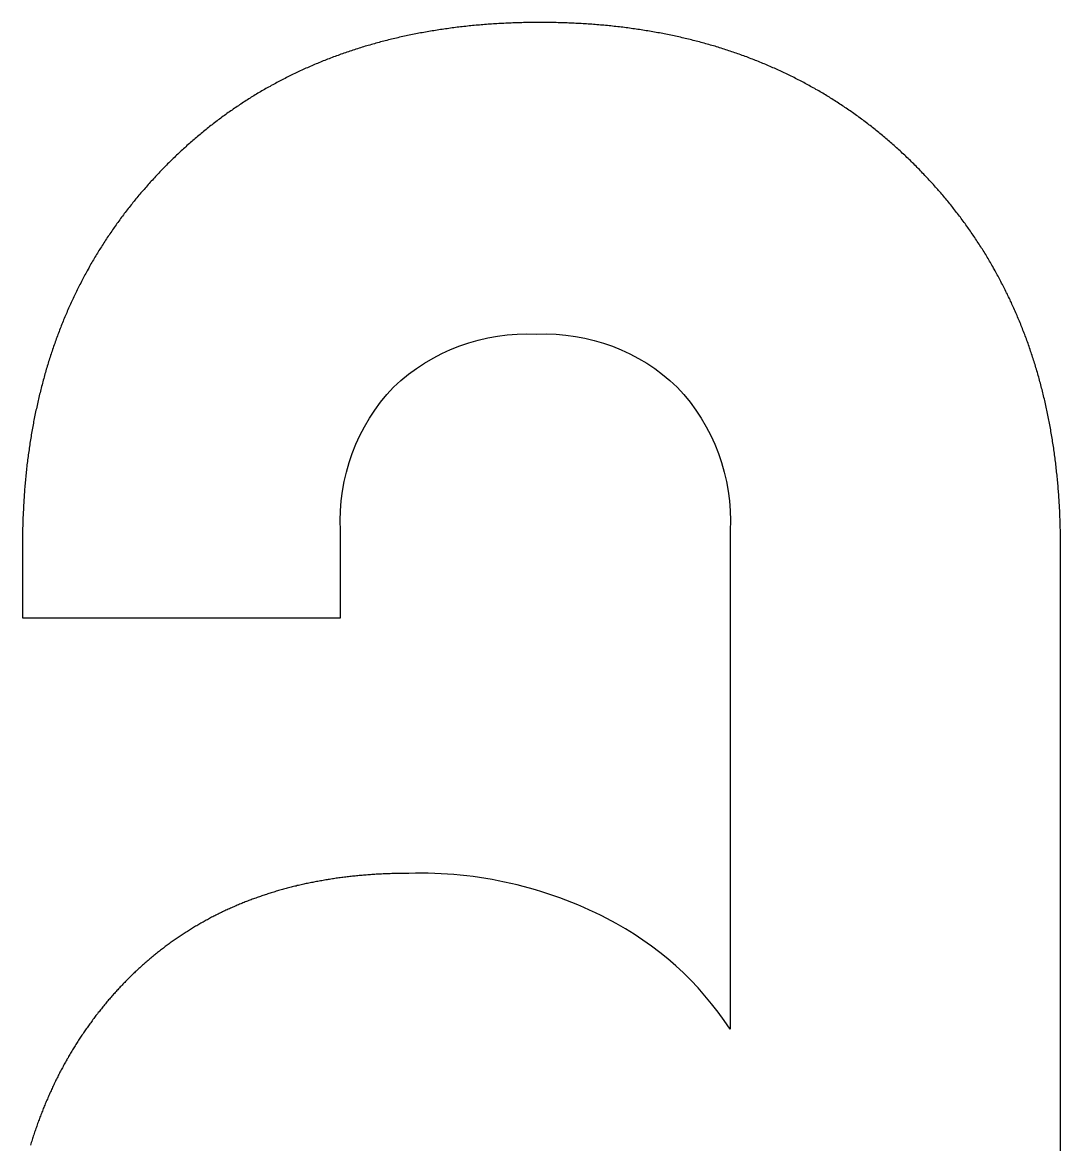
# Model space of a CAD drawing. Header units: millimetres. Extents: x -952 to 939, y -633 to 632.
# Drawn here: x -405.54 to -393.65, y -44.95 to -32.1 of the extents above; entities that cross this region are included whole.
import ezdxf

# ---------------------------------------------------------------- set-up
doc = ezdxf.new("R2010")
doc.units = ezdxf.units.MM
doc.layers.get('0').update_dxf_attribs({"lineweight": 25, "true_color": 0xffffff})

msp = doc.modelspace()

# ---------------------------------------------------------------- linework, layer by layer
at = {"color": 5, "true_color": 0x0000ff, "flags": 128}
msp.add_lwpolyline([(-393.65, -51.812), (-393.65, -38.097), (-393.65, -38.076), (-393.65, -38.056), (-393.651, -38.035), (-393.651, -38.014), (-393.651, -37.993), (-393.651, -37.972), (-393.652, -37.952), (-393.652, -37.931), (-393.652, -37.91), (-393.653, -37.89), (-393.653, -37.869), (-393.654, -37.849), (-393.655, -37.828), (-393.655, -37.807), (-393.656, -37.787), (-393.657, -37.767), (-393.658, -37.746), (-393.658, -37.726), (-393.659, -37.705), (-393.66, -37.685), (-393.661, -37.665), (-393.662, -37.645), (-393.664, -37.624), (-393.665, -37.604), (-393.666, -37.584), (-393.667, -37.564), (-393.669, -37.544), (-393.67, -37.524), (-393.671, -37.504), (-393.673, -37.484), (-393.674, -37.464), (-393.676, -37.444), (-393.678, -37.424), (-393.679, -37.404), (-393.681, -37.384), (-393.683, -37.364), (-393.685, -37.344), (-393.687, -37.325), (-393.688, -37.305), (-393.69, -37.285), (-393.692, -37.266), (-393.695, -37.246), (-393.697, -37.226), (-393.699, -37.207), (-393.701, -37.187), (-393.703, -37.168), (-393.706, -37.148), (-393.708, -37.129), (-393.711, -37.109), (-393.713, -37.09), (-393.716, -37.071), (-393.718, -37.051), (-393.721, -37.032), (-393.723, -37.013), (-393.726, -36.993), (-393.729, -36.974), (-393.732, -36.955), (-393.735, -36.936), (-393.738, -36.917), (-393.741, -36.898), (-393.744, -36.879), (-393.747, -36.86), (-393.75, -36.841), (-393.753, -36.822), (-393.756, -36.803), (-393.76, -36.784), (-393.763, -36.765), (-393.766, -36.746), (-393.77, -36.727), (-393.773, -36.709), (-393.777, -36.69), (-393.78, -36.671), (-393.784, -36.653), (-393.788, -36.634), (-393.791, -36.615), (-393.795, -36.597), (-393.799, -36.578), (-393.803, -36.56), (-393.807, -36.541), (-393.811, -36.523), (-393.815, -36.504), (-393.819, -36.486), (-393.823, -36.467), (-393.827, -36.449), (-393.831, -36.431), (-393.836, -36.413), (-393.84, -36.394), (-393.844, -36.376), (-393.849, -36.358), (-393.853, -36.34), (-393.858, -36.322), (-393.862, -36.304), (-393.867, -36.286), (-393.872, -36.268), (-393.877, -36.25), (-393.881, -36.232), (-393.886, -36.214), (-393.891, -36.196), (-393.896, -36.178), (-393.901, -36.16), (-393.906, -36.142), (-393.911, -36.124), (-393.916, -36.107), (-393.921, -36.089), (-393.927, -36.071), (-393.932, -36.054), (-393.937, -36.036), (-393.943, -36.018), (-393.948, -36.001), (-393.954, -35.983), (-393.959, -35.966), (-393.965, -35.948), (-393.97, -35.931), (-393.976, -35.914), (-393.982, -35.896), (-393.988, -35.879), (-393.993, -35.862), (-393.999, -35.844), (-394.005, -35.827), (-394.011, -35.81), (-394.017, -35.793), (-394.023, -35.776), (-394.03, -35.758), (-394.036, -35.741), (-394.042, -35.724), (-394.048, -35.707), (-394.055, -35.69), (-394.061, -35.673), (-394.067, -35.656), (-394.074, -35.639), (-394.081, -35.623), (-394.087, -35.606), (-394.094, -35.589), (-394.1, -35.572), (-394.107, -35.555), (-394.114, -35.539), (-394.121, -35.522), (-394.128, -35.505), (-394.135, -35.489), (-394.142, -35.472), (-394.149, -35.456), (-394.156, -35.439), (-394.163, -35.423), (-394.17, -35.406), (-394.177, -35.39), (-394.185, -35.373), (-394.192, -35.357), (-394.199, -35.34), (-394.207, -35.324), (-394.214, -35.308), (-394.222, -35.292), (-394.229, -35.275), (-394.237, -35.259), (-394.245, -35.243), (-394.253, -35.227), (-394.26, -35.211), (-394.268, -35.195), (-394.276, -35.179), (-394.284, -35.163), (-394.292, -35.147), (-394.3, -35.131), (-394.308, -35.115), (-394.316, -35.099), (-394.325, -35.083), (-394.333, -35.067), (-394.341, -35.052), (-394.349, -35.036), (-394.358, -35.02), (-394.366, -35.004), (-394.375, -34.989), (-394.383, -34.973), (-394.392, -34.958), (-394.401, -34.942), (-394.409, -34.926), (-394.418, -34.911), (-394.427, -34.895), (-394.436, -34.88), (-394.445, -34.865), (-394.454, -34.849), (-394.463, -34.834), (-394.472, -34.819), (-394.481, -34.803), (-394.49, -34.788), (-394.499, -34.773), (-394.508, -34.758), (-394.518, -34.742), (-394.527, -34.727), (-394.536, -34.712), (-394.546, -34.697), (-394.555, -34.682), (-394.565, -34.667), (-394.574, -34.652), (-394.584, -34.637), (-394.594, -34.622), (-394.604, -34.607), (-394.613, -34.592), (-394.623, -34.578), (-394.633, -34.563), (-394.643, -34.548), (-394.653, -34.533), (-394.663, -34.519), (-394.673, -34.504), (-394.683, -34.489), (-394.694, -34.475), (-394.704, -34.46), (-394.714, -34.446), (-394.724, -34.431), (-394.735, -34.417), (-394.745, -34.402), (-394.756, -34.388), (-394.766, -34.373), (-394.777, -34.359), (-394.788, -34.345), (-394.798, -34.33), (-394.809, -34.316), (-394.82, -34.302), (-394.831, -34.288), (-394.842, -34.274), (-394.853, -34.259), (-394.864, -34.245), (-394.875, -34.231), (-394.886, -34.217), (-394.897, -34.203), (-394.908, -34.189), (-394.919, -34.175), (-394.931, -34.161), (-394.942, -34.147), (-394.953, -34.134), (-394.965, -34.12), (-394.976, -34.106), (-394.988, -34.092), (-395, -34.078), (-395.011, -34.065), (-395.023, -34.051), (-395.035, -34.037), (-395.047, -34.024), (-395.058, -34.01), (-395.07, -33.997), (-395.082, -33.983), (-395.094, -33.97), (-395.106, -33.956), (-395.118, -33.943), (-395.131, -33.929), (-395.143, -33.916), (-395.155, -33.903), (-395.167, -33.889), (-395.18, -33.876), (-395.192, -33.863), (-395.205, -33.85), (-395.217, -33.837), (-395.23, -33.823), (-395.242, -33.81), (-395.255, -33.797), (-395.268, -33.784), (-395.28, -33.771), (-395.293, -33.758), (-395.306, -33.745), (-395.319, -33.732), (-395.332, -33.719), (-395.345, -33.707), (-395.358, -33.694), (-395.371, -33.681), (-395.384, -33.669), (-395.397, -33.656), (-395.41, -33.643), (-395.423, -33.631), (-395.436, -33.618), (-395.449, -33.606), (-395.463, -33.594), (-395.476, -33.581), (-395.489, -33.569), (-395.503, -33.557), (-395.516, -33.545), (-395.529, -33.533), (-395.543, -33.521), (-395.556, -33.509), (-395.57, -33.497), (-395.583, -33.485), (-395.597, -33.473), (-395.61, -33.461), (-395.624, -33.45), (-395.638, -33.438), (-395.651, -33.426), (-395.665, -33.415), (-395.679, -33.403), (-395.692, -33.392), (-395.706, -33.38), (-395.72, -33.369), (-395.734, -33.358), (-395.748, -33.346), (-395.762, -33.335), (-395.776, -33.324), (-395.79, -33.313), (-395.804, -33.302), (-395.818, -33.291), (-395.832, -33.28), (-395.846, -33.269), (-395.86, -33.258), (-395.874, -33.247), (-395.888, -33.236), (-395.903, -33.226), (-395.917, -33.215), (-395.931, -33.204), (-395.946, -33.194), (-395.96, -33.183), (-395.974, -33.173), (-395.989, -33.162), (-396.003, -33.152), (-396.018, -33.142), (-396.032, -33.131), (-396.047, -33.121), (-396.061, -33.111), (-396.076, -33.101), (-396.091, -33.091), (-396.105, -33.081), (-396.12, -33.071), (-396.135, -33.061), (-396.15, -33.051), (-396.164, -33.041), (-396.179, -33.032), (-396.194, -33.022), (-396.209, -33.012), (-396.224, -33.003), (-396.239, -32.993), (-396.254, -32.984), (-396.269, -32.974), (-396.284, -32.965), (-396.299, -32.955), (-396.314, -32.946), (-396.329, -32.937), (-396.345, -32.928), (-396.36, -32.918), (-396.375, -32.909), (-396.39, -32.9), (-396.406, -32.891), (-396.421, -32.882), (-396.436, -32.873), (-396.452, -32.865), (-396.467, -32.856), (-396.483, -32.847), (-396.498, -32.838), (-396.514, -32.83), (-396.529, -32.821), (-396.545, -32.813), (-396.561, -32.804), (-396.576, -32.796), (-396.592, -32.787), (-396.608, -32.779), (-396.623, -32.771), (-396.639, -32.762), (-396.655, -32.754), (-396.671, -32.746), (-396.687, -32.738), (-396.703, -32.73), (-396.719, -32.722), (-396.735, -32.714), (-396.751, -32.706), (-396.767, -32.698), (-396.783, -32.691), (-396.799, -32.683), (-396.815, -32.675), (-396.831, -32.668), (-396.847, -32.66), (-396.864, -32.652), (-396.88, -32.645), (-396.896, -32.638), (-396.913, -32.63), (-396.929, -32.623), (-396.945, -32.616), (-396.962, -32.608), (-396.978, -32.601), (-396.995, -32.594), (-397.011, -32.587), (-397.028, -32.58), (-397.044, -32.573), (-397.061, -32.566), (-397.078, -32.559), (-397.094, -32.552), (-397.111, -32.546), (-397.128, -32.539), (-397.144, -32.532), (-397.161, -32.526), (-397.178, -32.519), (-397.195, -32.513), (-397.212, -32.506), (-397.229, -32.5), (-397.246, -32.493), (-397.263, -32.487), (-397.28, -32.481), (-397.297, -32.475), (-397.314, -32.468), (-397.331, -32.462), (-397.348, -32.456), (-397.365, -32.45), (-397.383, -32.444), (-397.4, -32.438), (-397.417, -32.433), (-397.434, -32.427), (-397.452, -32.421), (-397.469, -32.415), (-397.486, -32.41), (-397.504, -32.404), (-397.521, -32.398), (-397.539, -32.393), (-397.556, -32.388), (-397.574, -32.382), (-397.592, -32.377), (-397.609, -32.371), (-397.627, -32.366), (-397.645, -32.361), (-397.662, -32.356), (-397.68, -32.351), (-397.698, -32.346), (-397.716, -32.341), (-397.733, -32.336), (-397.751, -32.331), (-397.769, -32.326), (-397.787, -32.321), (-397.805, -32.317), (-397.823, -32.312), (-397.841, -32.307), (-397.859, -32.303), (-397.877, -32.298), (-397.895, -32.294), (-397.914, -32.289), (-397.932, -32.285), (-397.95, -32.28), (-397.968, -32.276), (-397.987, -32.272), (-398.005, -32.268), (-398.023, -32.264), (-398.042, -32.26), (-398.06, -32.256), (-398.078, -32.252), (-398.097, -32.248), (-398.115, -32.244), (-398.134, -32.24), (-398.153, -32.236), (-398.171, -32.232), (-398.19, -32.229), (-398.208, -32.225), (-398.227, -32.222), (-398.246, -32.218), (-398.265, -32.215), (-398.283, -32.211), (-398.302, -32.208), (-398.321, -32.204), (-398.34, -32.201), (-398.359, -32.198), (-398.378, -32.195), (-398.397, -32.192), (-398.416, -32.189), (-398.435, -32.186), (-398.454, -32.183), (-398.473, -32.18), (-398.492, -32.177), (-398.511, -32.174), (-398.531, -32.171), (-398.55, -32.169), (-398.569, -32.166), (-398.588, -32.163), (-398.608, -32.161), (-398.627, -32.158), (-398.647, -32.156), (-398.666, -32.153), (-398.685, -32.151), (-398.705, -32.149), (-398.724, -32.146), (-398.744, -32.144), (-398.764, -32.142), (-398.783, -32.14), (-398.803, -32.138), (-398.823, -32.136), (-398.842, -32.134), (-398.862, -32.132), (-398.882, -32.13), (-398.902, -32.128), (-398.921, -32.127), (-398.941, -32.125), (-398.961, -32.123), (-398.981, -32.122), (-399.001, -32.12), (-399.021, -32.119), (-399.041, -32.117), (-399.061, -32.116), (-399.081, -32.115), (-399.101, -32.113), (-399.121, -32.112), (-399.142, -32.111), (-399.162, -32.11), (-399.182, -32.109), (-399.202, -32.108), (-399.223, -32.107), (-399.243, -32.106), (-399.263, -32.105), (-399.284, -32.104), (-399.304, -32.103), (-399.325, -32.102), (-399.345, -32.102), (-399.366, -32.101), (-399.386, -32.1), (-399.407, -32.1), (-399.428, -32.099), (-399.448, -32.099), (-399.469, -32.099), (-399.49, -32.098), (-399.51, -32.098), (-399.531, -32.098), (-399.552, -32.098), (-399.573, -32.097), (-399.594, -32.097), (-399.615, -32.097), (-399.636, -32.097), (-399.656, -32.097), (-399.677, -32.098), (-399.698, -32.098), (-399.719, -32.098), (-399.74, -32.098), (-399.76, -32.099), (-399.781, -32.099), (-399.802, -32.099), (-399.822, -32.1), (-399.843, -32.1), (-399.863, -32.101), (-399.884, -32.102), (-399.904, -32.102), (-399.925, -32.103), (-399.945, -32.104), (-399.966, -32.105), (-399.986, -32.106), (-400.006, -32.107), (-400.027, -32.108), (-400.047, -32.109), (-400.067, -32.11), (-400.087, -32.111), (-400.108, -32.112), (-400.128, -32.113), (-400.148, -32.115), (-400.168, -32.116), (-400.188, -32.117), (-400.208, -32.119), (-400.228, -32.12), (-400.248, -32.122), (-400.268, -32.123), (-400.288, -32.125), (-400.308, -32.127), (-400.327, -32.128), (-400.347, -32.13), (-400.367, -32.132), (-400.387, -32.134), (-400.406, -32.136), (-400.426, -32.138), (-400.446, -32.14), (-400.465, -32.142), (-400.485, -32.144), (-400.504, -32.146), (-400.524, -32.149), (-400.543, -32.151), (-400.563, -32.153), (-400.582, -32.156), (-400.601, -32.158), (-400.621, -32.161), (-400.64, -32.163), (-400.659, -32.166), (-400.679, -32.169), (-400.698, -32.171), (-400.717, -32.174), (-400.736, -32.177), (-400.755, -32.18), (-400.774, -32.183), (-400.793, -32.186), (-400.812, -32.189), (-400.831, -32.192), (-400.85, -32.195), (-400.869, -32.198), (-400.888, -32.201), (-400.907, -32.204), (-400.926, -32.208), (-400.944, -32.211), (-400.963, -32.215), (-400.982, -32.218), (-401.001, -32.222), (-401.019, -32.225), (-401.038, -32.229), (-401.057, -32.232), (-401.075, -32.236), (-401.094, -32.24), (-401.112, -32.244), (-401.131, -32.248), (-401.149, -32.252), (-401.167, -32.256), (-401.186, -32.26), (-401.204, -32.264), (-401.222, -32.268), (-401.241, -32.272), (-401.259, -32.276), (-401.277, -32.28), (-401.295, -32.285), (-401.314, -32.289), (-401.332, -32.294), (-401.35, -32.298), (-401.368, -32.303), (-401.386, -32.307), (-401.404, -32.312), (-401.422, -32.317), (-401.44, -32.321), (-401.458, -32.326), (-401.475, -32.331), (-401.493, -32.336), (-401.511, -32.341), (-401.529, -32.346), (-401.546, -32.351), (-401.564, -32.356), (-401.582, -32.361), (-401.599, -32.366), (-401.617, -32.371), (-401.635, -32.377), (-401.652, -32.382), (-401.67, -32.388), (-401.687, -32.393), (-401.705, -32.398), (-401.722, -32.404), (-401.739, -32.41), (-401.757, -32.415), (-401.774, -32.421), (-401.791, -32.427), (-401.809, -32.433), (-401.826, -32.438), (-401.843, -32.444), (-401.86, -32.45), (-401.877, -32.456), (-401.894, -32.462), (-401.911, -32.468), (-401.928, -32.475), (-401.945, -32.481), (-401.962, -32.487), (-401.979, -32.493), (-401.996, -32.5), (-402.013, -32.506), (-402.03, -32.513), (-402.047, -32.519), (-402.063, -32.526), (-402.08, -32.532), (-402.097, -32.539), (-402.113, -32.546), (-402.13, -32.552), (-402.147, -32.559), (-402.163, -32.566), (-402.18, -32.573), (-402.196, -32.58), (-402.213, -32.587), (-402.229, -32.594), (-402.246, -32.601), (-402.262, -32.608), (-402.278, -32.616), (-402.295, -32.623), (-402.311, -32.63), (-402.327, -32.638), (-402.343, -32.645), (-402.36, -32.652), (-402.376, -32.66), (-402.392, -32.668), (-402.408, -32.675), (-402.424, -32.683), (-402.44, -32.691), (-402.456, -32.698), (-402.472, -32.706), (-402.488, -32.714), (-402.504, -32.722), (-402.52, -32.73), (-402.535, -32.738), (-402.551, -32.746), (-402.567, -32.754), (-402.583, -32.762), (-402.598, -32.771), (-402.614, -32.779), (-402.63, -32.787), (-402.645, -32.796), (-402.661, -32.804), (-402.676, -32.813), (-402.692, -32.821), (-402.707, -32.83), (-402.723, -32.838), (-402.738, -32.847), (-402.754, -32.856), (-402.769, -32.865), (-402.784, -32.873), (-402.8, -32.882), (-402.815, -32.891), (-402.83, -32.9), (-402.845, -32.909), (-402.86, -32.918), (-402.876, -32.928), (-402.891, -32.937), (-402.906, -32.946), (-402.921, -32.955), (-402.936, -32.965), (-402.951, -32.974), (-402.966, -32.984), (-402.981, -32.993), (-402.995, -33.003), (-403.01, -33.012), (-403.025, -33.022), (-403.04, -33.032), (-403.055, -33.041), (-403.069, -33.051), (-403.084, -33.061), (-403.099, -33.071), (-403.113, -33.081), (-403.128, -33.091), (-403.142, -33.101), (-403.157, -33.111), (-403.171, -33.121), (-403.186, -33.131), (-403.2, -33.142), (-403.215, -33.152), (-403.229, -33.162), (-403.243, -33.173), (-403.258, -33.183), (-403.272, -33.194), (-403.286, -33.204), (-403.3, -33.215), (-403.314, -33.226), (-403.328, -33.236), (-403.343, -33.247), (-403.357, -33.258), (-403.371, -33.269), (-403.385, -33.28), (-403.399, -33.291), (-403.413, -33.302), (-403.426, -33.313), (-403.44, -33.324), (-403.454, -33.335), (-403.468, -33.346), (-403.482, -33.358), (-403.495, -33.369), (-403.509, -33.38), (-403.523, -33.392), (-403.536, -33.403), (-403.55, -33.415), (-403.564, -33.426), (-403.577, -33.438), (-403.591, -33.45), (-403.604, -33.461), (-403.618, -33.473), (-403.631, -33.485), (-403.644, -33.497), (-403.658, -33.509), (-403.671, -33.521), (-403.684, -33.533), (-403.698, -33.545), (-403.711, -33.557), (-403.724, -33.569), (-403.737, -33.581), (-403.75, -33.594), (-403.764, -33.606), (-403.777, -33.618), (-403.79, -33.631), (-403.803, -33.643), (-403.816, -33.656), (-403.829, -33.669), (-403.841, -33.681), (-403.854, -33.694), (-403.867, -33.707), (-403.88, -33.719), (-403.893, -33.732), (-403.905, -33.745), (-403.918, -33.758), (-403.931, -33.771), (-403.943, -33.784), (-403.956, -33.797), (-403.969, -33.81), (-403.981, -33.823), (-403.993, -33.837), (-404.006, -33.85), (-404.018, -33.863), (-404.03, -33.876), (-404.043, -33.889), (-404.055, -33.903), (-404.067, -33.916), (-404.079, -33.929), (-404.091, -33.943), (-404.103, -33.956), (-404.115, -33.97), (-404.127, -33.983), (-404.139, -33.997), (-404.15, -34.01), (-404.162, -34.024), (-404.174, -34.037), (-404.185, -34.051), (-404.197, -34.065), (-404.209, -34.078), (-404.22, -34.092), (-404.231, -34.106), (-404.243, -34.12), (-404.254, -34.134), (-404.265, -34.147), (-404.277, -34.161), (-404.288, -34.175), (-404.299, -34.189), (-404.31, -34.203), (-404.321, -34.217), (-404.332, -34.231), (-404.343, -34.245), (-404.354, -34.259), (-404.365, -34.274), (-404.376, -34.288), (-404.386, -34.302), (-404.397, -34.316), (-404.408, -34.33), (-404.418, -34.345), (-404.429, -34.359), (-404.439, -34.373), (-404.45, -34.388), (-404.46, -34.402), (-404.47, -34.417), (-404.481, -34.431), (-404.491, -34.446), (-404.501, -34.46), (-404.511, -34.475), (-404.521, -34.489), (-404.531, -34.504), (-404.541, -34.519), (-404.551, -34.533), (-404.561, -34.548), (-404.571, -34.563), (-404.581, -34.578), (-404.591, -34.592), (-404.6, -34.607), (-404.61, -34.622), (-404.62, -34.637), (-404.629, -34.652), (-404.639, -34.667), (-404.648, -34.682), (-404.657, -34.697), (-404.667, -34.712), (-404.676, -34.727), (-404.685, -34.742), (-404.695, -34.758), (-404.704, -34.773), (-404.713, -34.788), (-404.722, -34.803), (-404.731, -34.819), (-404.74, -34.834), (-404.749, -34.849), (-404.758, -34.865), (-404.766, -34.88), (-404.775, -34.895), (-404.784, -34.911), (-404.792, -34.926), (-404.801, -34.942), (-404.81, -34.958), (-404.818, -34.973), (-404.827, -34.989), (-404.835, -35.004), (-404.843, -35.02), (-404.852, -35.036), (-404.86, -35.052), (-404.868, -35.067), (-404.876, -35.083), (-404.884, -35.099), (-404.892, -35.115), (-404.9, -35.131), (-404.908, -35.147), (-404.916, -35.163), (-404.924, -35.179), (-404.932, -35.195), (-404.94, -35.211), (-404.947, -35.227), (-404.955, -35.243), (-404.963, -35.259), (-404.97, -35.275), (-404.978, -35.292), (-404.985, -35.308), (-404.993, -35.324), (-405, -35.34), (-405.007, -35.357), (-405.015, -35.373), (-405.022, -35.39), (-405.029, -35.406), (-405.036, -35.423), (-405.043, -35.439), (-405.05, -35.456), (-405.057, -35.472), (-405.064, -35.489), (-405.071, -35.505), (-405.078, -35.522), (-405.085, -35.539), (-405.091, -35.555), (-405.098, -35.572), (-405.105, -35.589), (-405.111, -35.606), (-405.118, -35.623), (-405.124, -35.639), (-405.131, -35.656), (-405.137, -35.673), (-405.143, -35.69), (-405.15, -35.707), (-405.156, -35.724), (-405.162, -35.741), (-405.168, -35.758), (-405.174, -35.776), (-405.18, -35.793), (-405.186, -35.81), (-405.192, -35.827), (-405.198, -35.844), (-405.204, -35.862), (-405.21, -35.879), (-405.215, -35.896), (-405.221, -35.914), (-405.227, -35.931), (-405.232, -35.948), (-405.238, -35.966), (-405.243, -35.983), (-405.249, -36.001), (-405.254, -36.018), (-405.259, -36.036), (-405.265, -36.054), (-405.27, -36.071), (-405.275, -36.089), (-405.28, -36.107), (-405.285, -36.124), (-405.29, -36.142), (-405.295, -36.16), (-405.3, -36.178), (-405.305, -36.196), (-405.31, -36.214), (-405.315, -36.232), (-405.319, -36.25), (-405.324, -36.268), (-405.329, -36.286), (-405.333, -36.304), (-405.338, -36.322), (-405.342, -36.34), (-405.347, -36.358), (-405.351, -36.376), (-405.355, -36.394), (-405.36, -36.413), (-405.364, -36.431), (-405.368, -36.449), (-405.372, -36.467), (-405.376, -36.486), (-405.38, -36.504), (-405.384, -36.523), (-405.388, -36.541), (-405.392, -36.56), (-405.396, -36.578), (-405.4, -36.597), (-405.404, -36.615), (-405.407, -36.634), (-405.411, -36.653), (-405.415, -36.671), (-405.418, -36.69), (-405.422, -36.709), (-405.425, -36.727), (-405.429, -36.746), (-405.432, -36.765), (-405.435, -36.784), (-405.438, -36.803), (-405.442, -36.822), (-405.445, -36.841), (-405.448, -36.86), (-405.451, -36.879), (-405.454, -36.898), (-405.457, -36.917), (-405.46, -36.936), (-405.463, -36.955), (-405.465, -36.974), (-405.468, -36.993), (-405.471, -37.013), (-405.474, -37.032), (-405.476, -37.051), (-405.479, -37.071), (-405.481, -37.09), (-405.484, -37.109), (-405.486, -37.129), (-405.488, -37.148), (-405.491, -37.168), (-405.493, -37.187), (-405.495, -37.207), (-405.497, -37.226), (-405.499, -37.246), (-405.501, -37.266), (-405.503, -37.285), (-405.505, -37.305), (-405.507, -37.325), (-405.509, -37.344), (-405.511, -37.364), (-405.513, -37.384), (-405.515, -37.404), (-405.516, -37.424), (-405.518, -37.444), (-405.519, -37.464), (-405.521, -37.484), (-405.522, -37.504), (-405.524, -37.524), (-405.525, -37.544), (-405.526, -37.564), (-405.528, -37.584), (-405.529, -37.604), (-405.53, -37.624), (-405.531, -37.645), (-405.532, -37.665), (-405.533, -37.685), (-405.534, -37.705), (-405.535, -37.726), (-405.536, -37.746), (-405.537, -37.767), (-405.538, -37.787), (-405.538, -37.807), (-405.539, -37.828), (-405.54, -37.849), (-405.54, -37.869), (-405.541, -37.89), (-405.541, -37.91), (-405.542, -37.931), (-405.542, -37.952), (-405.542, -37.972), (-405.543, -37.993), (-405.543, -38.014), (-405.543, -38.035), (-405.543, -38.056), (-405.543, -38.076), (-405.543, -38.097), (-405.543, -38.919), (-401.9, -38.919), (-401.9, -37.919, -0.205579), (-401.293, -36.276, -0.205579), (-399.65, -35.669, -0.206096), (-398.043, -36.276, -0.205579), (-397.436, -37.919), (-397.436, -43.633, 0.130843), (-398.847, -42.365, 0.12682), (-401.115, -41.847), (-401.131, -41.847), (-401.148, -41.847), (-401.165, -41.848), (-401.181, -41.848), (-401.198, -41.848), (-401.215, -41.848), (-401.231, -41.848), (-401.248, -41.849), (-401.264, -41.849), (-401.281, -41.849), (-401.297, -41.85), (-401.313, -41.85), (-401.33, -41.851), (-401.346, -41.851), (-401.363, -41.852), (-401.379, -41.853), (-401.395, -41.853), (-401.411, -41.854), (-401.428, -41.855), (-401.444, -41.856), (-401.46, -41.857), (-401.476, -41.858), (-401.492, -41.858), (-401.508, -41.859), (-401.524, -41.861), (-401.54, -41.862), (-401.556, -41.863), (-401.572, -41.864), (-401.588, -41.865), (-401.604, -41.866), (-401.62, -41.868), (-401.636, -41.869), (-401.652, -41.87), (-401.668, -41.872), (-401.684, -41.873), (-401.699, -41.875), (-401.715, -41.876), (-401.731, -41.878), (-401.746, -41.879), (-401.762, -41.881), (-401.778, -41.883), (-401.793, -41.884), (-401.809, -41.886), (-401.824, -41.888), (-401.84, -41.89), (-401.855, -41.892), (-401.871, -41.894), (-401.886, -41.896), (-401.902, -41.898), (-401.917, -41.9), (-401.932, -41.902), (-401.948, -41.904), (-401.963, -41.906), (-401.978, -41.909), (-401.993, -41.911), (-402.009, -41.913), (-402.024, -41.916), (-402.039, -41.918), (-402.054, -41.92), (-402.069, -41.923), (-402.084, -41.925), (-402.099, -41.928), (-402.114, -41.931), (-402.129, -41.933), (-402.144, -41.936), (-402.159, -41.939), (-402.174, -41.942), (-402.189, -41.944), (-402.204, -41.947), (-402.218, -41.95), (-402.233, -41.953), (-402.248, -41.956), (-402.263, -41.959), (-402.277, -41.962), (-402.292, -41.965), (-402.307, -41.969), (-402.321, -41.972), (-402.336, -41.975), (-402.35, -41.978), (-402.365, -41.982), (-402.379, -41.985), (-402.394, -41.988), (-402.408, -41.992), (-402.423, -41.995), (-402.437, -41.999), (-402.452, -42.003), (-402.466, -42.006), (-402.48, -42.01), (-402.494, -42.014), (-402.509, -42.017), (-402.523, -42.021), (-402.537, -42.025), (-402.551, -42.029), (-402.565, -42.033), (-402.58, -42.037), (-402.594, -42.041), (-402.608, -42.045), (-402.622, -42.049), (-402.636, -42.053), (-402.65, -42.057), (-402.664, -42.061), (-402.678, -42.066), (-402.692, -42.07), (-402.705, -42.074), (-402.719, -42.079), (-402.733, -42.083), (-402.747, -42.088), (-402.761, -42.092), (-402.774, -42.097), (-402.788, -42.101), (-402.802, -42.106), (-402.815, -42.111), (-402.829, -42.115), (-402.842, -42.12), (-402.856, -42.125), (-402.87, -42.13), (-402.883, -42.135), (-402.897, -42.14), (-402.91, -42.144), (-402.923, -42.15), (-402.937, -42.155), (-402.95, -42.16), (-402.964, -42.165), (-402.977, -42.17), (-402.99, -42.175), (-403.003, -42.18), (-403.017, -42.186), (-403.03, -42.191), (-403.043, -42.197), (-403.056, -42.202), (-403.069, -42.207), (-403.082, -42.213), (-403.095, -42.219), (-403.108, -42.224), (-403.121, -42.23), (-403.134, -42.235), (-403.147, -42.241), (-403.16, -42.247), (-403.173, -42.253), (-403.186, -42.259), (-403.199, -42.265), (-403.212, -42.27), (-403.224, -42.276), (-403.237, -42.282), (-403.25, -42.289), (-403.263, -42.295), (-403.275, -42.301), (-403.288, -42.307), (-403.301, -42.313), (-403.313, -42.319), (-403.326, -42.326), (-403.338, -42.332), (-403.351, -42.339), (-403.363, -42.345), (-403.376, -42.351), (-403.388, -42.358), (-403.4, -42.365), (-403.413, -42.371), (-403.425, -42.378), (-403.437, -42.384), (-403.45, -42.391), (-403.462, -42.398), (-403.474, -42.405), (-403.486, -42.412), (-403.499, -42.419), (-403.511, -42.426), (-403.523, -42.433), (-403.535, -42.44), (-403.547, -42.447), (-403.559, -42.454), (-403.571, -42.461), (-403.583, -42.468), (-403.595, -42.475), (-403.607, -42.483), (-403.619, -42.49), (-403.631, -42.497), (-403.642, -42.505), (-403.654, -42.512), (-403.666, -42.52), (-403.678, -42.527), (-403.689, -42.535), (-403.701, -42.542), (-403.713, -42.55), (-403.724, -42.558), (-403.736, -42.565), (-403.748, -42.573), (-403.759, -42.581), (-403.771, -42.589), (-403.782, -42.597), (-403.794, -42.605), (-403.805, -42.613), (-403.817, -42.621), (-403.828, -42.629), (-403.839, -42.637), (-403.851, -42.645), (-403.862, -42.653), (-403.873, -42.662), (-403.885, -42.67), (-403.896, -42.678), (-403.907, -42.687), (-403.918, -42.695), (-403.929, -42.703), (-403.94, -42.712), (-403.951, -42.721), (-403.963, -42.729), (-403.974, -42.738), (-403.985, -42.746), (-403.996, -42.755), (-404.006, -42.764), (-404.017, -42.773), (-404.028, -42.781), (-404.039, -42.79), (-404.05, -42.799), (-404.061, -42.808), (-404.072, -42.817), (-404.082, -42.826), (-404.093, -42.835), (-404.104, -42.844), (-404.114, -42.854), (-404.125, -42.863), (-404.136, -42.872), (-404.146, -42.881), (-404.157, -42.891), (-404.167, -42.9), (-404.178, -42.91), (-404.188, -42.919), (-404.199, -42.929), (-404.209, -42.938), (-404.22, -42.948), (-404.23, -42.957), (-404.24, -42.967), (-404.251, -42.977), (-404.261, -42.986), (-404.271, -42.996), (-404.281, -43.006), (-404.292, -43.016), (-404.302, -43.026), (-404.312, -43.036), (-404.322, -43.046), (-404.332, -43.056), (-404.342, -43.066), (-404.352, -43.076), (-404.362, -43.086), (-404.372, -43.097), (-404.382, -43.107), (-404.392, -43.117), (-404.402, -43.127), (-404.412, -43.138), (-404.422, -43.148), (-404.431, -43.159), (-404.441, -43.169), (-404.451, -43.18), (-404.461, -43.19), (-404.47, -43.201), (-404.48, -43.212), (-404.49, -43.222), (-404.499, -43.233), (-404.509, -43.244), (-404.518, -43.255), (-404.528, -43.266), (-404.537, -43.276), (-404.547, -43.287), (-404.556, -43.298), (-404.565, -43.309), (-404.575, -43.32), (-404.584, -43.331), (-404.593, -43.342), (-404.602, -43.353), (-404.612, -43.365), (-404.621, -43.376), (-404.63, -43.387), (-404.639, -43.398), (-404.648, -43.409), (-404.657, -43.421), (-404.666, -43.432), (-404.675, -43.443), (-404.683, -43.455), (-404.692, -43.466), (-404.701, -43.477), (-404.71, -43.489), (-404.719, -43.5), (-404.727, -43.512), (-404.736, -43.523), (-404.744, -43.535), (-404.753, -43.547), (-404.761, -43.558), (-404.77, -43.57), (-404.778, -43.581), (-404.787, -43.593), (-404.795, -43.605), (-404.803, -43.617), (-404.812, -43.629), (-404.82, -43.64), (-404.828, -43.652), (-404.836, -43.664), (-404.845, -43.676), (-404.853, -43.688), (-404.861, -43.7), (-404.869, -43.712), (-404.877, -43.724), (-404.885, -43.736), (-404.893, -43.748), (-404.9, -43.76), (-404.908, -43.773), (-404.916, -43.785), (-404.924, -43.797), (-404.932, -43.809), (-404.939, -43.822), (-404.947, -43.834), (-404.955, -43.846), (-404.962, -43.859), (-404.97, -43.871), (-404.977, -43.883), (-404.985, -43.896), (-404.992, -43.908), (-404.999, -43.921), (-405.007, -43.933), (-405.014, -43.946), (-405.021, -43.959), (-405.029, -43.971), (-405.036, -43.984), (-405.043, -43.997), (-405.05, -44.009), (-405.057, -44.022), (-405.064, -44.035), (-405.071, -44.048), (-405.078, -44.061), (-405.085, -44.074), (-405.092, -44.086), (-405.099, -44.099), (-405.106, -44.112), (-405.113, -44.125), (-405.119, -44.138), (-405.126, -44.151), (-405.133, -44.165), (-405.139, -44.178), (-405.146, -44.191), (-405.153, -44.204), (-405.159, -44.217), (-405.166, -44.23), (-405.172, -44.244), (-405.178, -44.257), (-405.185, -44.27), (-405.191, -44.284), (-405.197, -44.297), (-405.204, -44.311), (-405.21, -44.324), (-405.216, -44.338), (-405.222, -44.351), (-405.228, -44.365), (-405.234, -44.378), (-405.24, -44.392), (-405.246, -44.405), (-405.252, -44.419), (-405.258, -44.433), (-405.264, -44.446), (-405.27, -44.46), (-405.276, -44.474), (-405.282, -44.488), (-405.287, -44.502), (-405.293, -44.516), (-405.299, -44.529), (-405.304, -44.543), (-405.31, -44.557), (-405.315, -44.571), (-405.321, -44.585), (-405.326, -44.599), (-405.332, -44.614), (-405.337, -44.628), (-405.343, -44.642), (-405.348, -44.656), (-405.353, -44.67), (-405.358, -44.684), (-405.364, -44.699), (-405.369, -44.713), (-405.374, -44.727), (-405.379, -44.742), (-405.384, -44.756), (-405.389, -44.77), (-405.394, -44.785), (-405.399, -44.799), (-405.404, -44.814), (-405.409, -44.828), (-405.414, -44.843), (-405.419, -44.858), (-405.423, -44.872), (-405.428, -44.887), (-405.433, -44.901), (-405.437, -44.916), (-405.442, -44.931), (-405.446, -44.946), (-405.451, -44.961)], format="xyb", dxfattribs=at)

doc.saveas('drawing.dxf')
